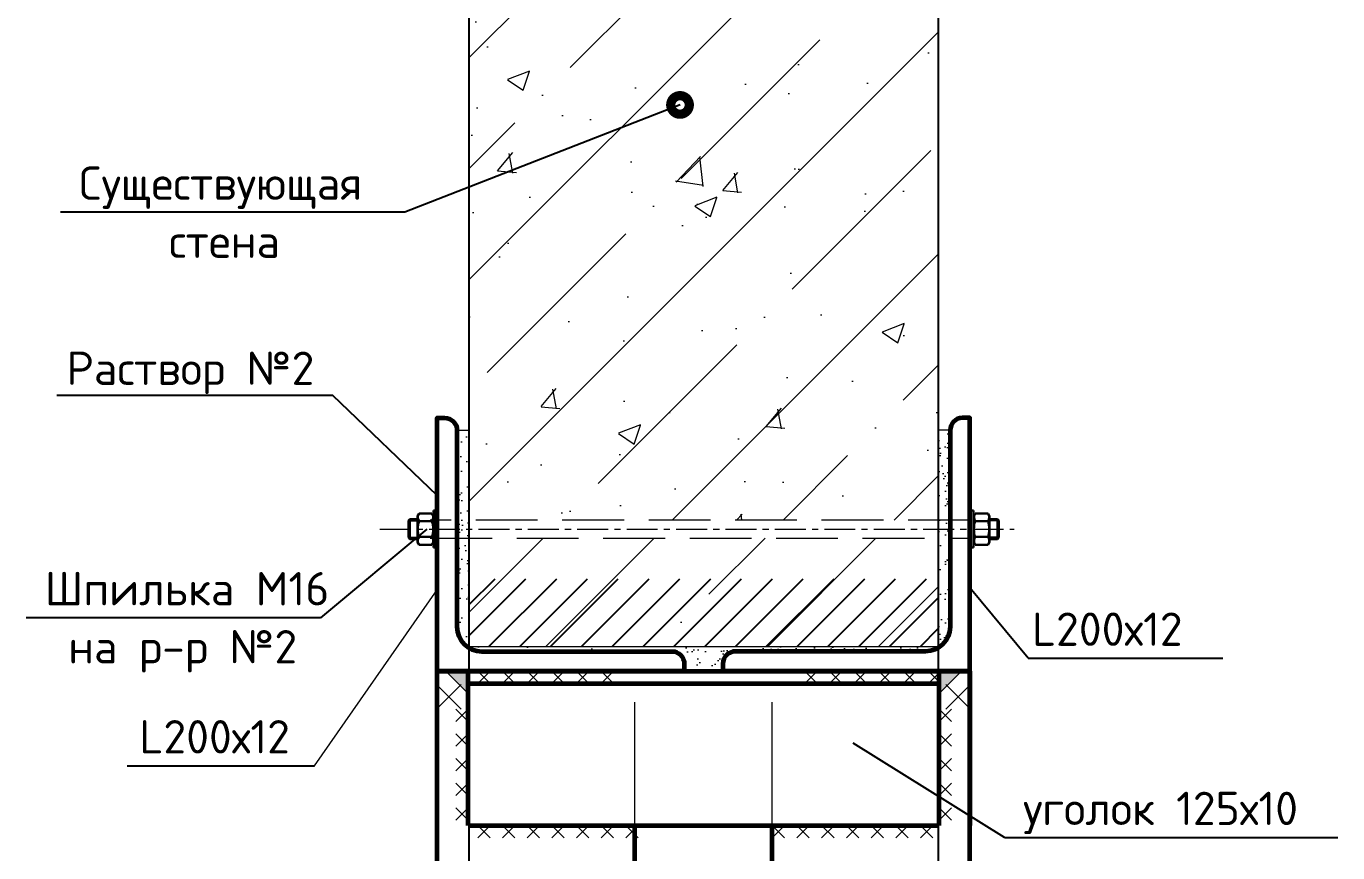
# Model space of a CAD drawing. Header units: millimetres. Extents: x 2058191 to 2089933, y 116142 to 208453.
# Drawn here: x 2075454 to 2077577, y 122282 to 123620 of the extents above; entities that cross this region are included whole.
import ezdxf

# ---------------------------------------------------------------- set-up
doc = ezdxf.new("R2010")
doc.units = ezdxf.units.MM
for name, pattern in [('GOST2.303 4', [7, 5, -2, 0]), ('ГОСТ 2.303 4', [7, 5, -2, 0]), ('осеваяX2', [4, 2.5, -0.5, 0.5, -0.5])]:
    doc.linetypes.add(name, pattern=pattern)
for name, color, linetype, lineweight in [('1Стены', 252, 'Continuous', 25), ('монолит', 176, 'Continuous', 50), ('Оси', 165, 'осеваяX2', 13), ('Размер', 7, 'Continuous', 13), ('сварка', 156, 'Continuous', 9), ('Штрихока', 8, 'Continuous', 9)]:
    doc.layers.add(name, color=color, linetype=linetype, lineweight=lineweight)
for name, color, linetype in [('металл', 124, 'Continuous'), ('Текст', 7, 'Continuous'), ('Штриховка', 252, 'Continuous')]:
    doc.layers.add(name, color=color, linetype=linetype)
doc.styles.add('GOST 2.304_new', font='isocpeur.ttf', dxfattribs={"width": 0.9, "oblique": 15})

# ---------------------------------------------------------------- blocks, each defined once
blk = doc.blocks.new('свар')
at = {"layer": 'сварка', "color": 0, "linetype": 'Continuous', "ltscale": 10}
for p, q in [((10, 10), (-10, -10)), ((-10, 10), (10, -10))]:
    blk.add_line(p, q, dxfattribs=at)
blk = doc.blocks.new('A$C2cf8d1dc')
at = {"ltscale": 100}
h = blk.add_hatch(color=0, dxfattribs=at)
h.dxf.hatch_style = 1
h.paths.add_polyline_path([(345.1765703558922, 682.2291475434322), (363.2649074792862, 682.2291475434322), (363.264907464385, 664.2291475434322)])
h = blk.add_hatch(color=0, dxfattribs=at)
h.dxf.hatch_style = 1
h.paths.add_polyline_path([(762.5532445758581, 682.2291475434322), (744.4649074524641, 682.2291475434322), (744.4649074673653, 664.2291475434322)])
at = {"layer": 'Размер', "ltscale": 20}
h = blk.add_hatch(dxfattribs=at)
h.set_pattern_fill('AR-SAND', color=0, scale=0.3, angle=90)
h.set_pattern_definition([(127.5, (-42286305.36339312, -1517312.250874109), (-14.68239711988027, -0.4800093887952128), [0, -11.5824, 0, -12.954, 0, -12.3825]), (97.49999999999994, (-42286305.36339312, -1517312.250874109), (-21.50475301705063, 13.48569849414008), [0, -6.248400000000001, 0, -10.4394, 0, -4.0005]), (57.49999999999999, (-42286305.36339312, -1517321.623474109), (-0.04311554035637141, 23.72977110724374), [0, -3.809999999999997, 0, -13.71599999999999, 0, -17.90699999999998]), (47.5, (-42286305.36339312, -1517321.623474109), (-6.687879697716487, 22.90669357416892), [0, -1.905, 0, -8.991599999999998, 0, -10.287])])
edge = h.paths.add_edge_path()
edge.add_line((743.8649074658751, 701.1458223459776), (743.8649074658751, 702.2291475438979))
edge.add_line((743.8649074658751, 702.2291475438979), (363.8649074584246, 702.2291475434322))
edge.add_line((363.8649074584246, 702.2291475434322), (363.8649074584246, 701.1458223506343))
edge.add_arc((374.2649074718356, 718.2291475369129), 19.99999999247732, 238.6677484443067, 270)
edge.add_line((374.2649074718356, 698.2291475434322), (530.6596284657717, 697.9381800065748))
edge.add_arc((528.2649074718356, 688.2291475441307), 9.999999999779629, -1.2006182714685565e-08, 76.14461465356351, ccw=False)
edge.add_line((538.2649074718356, 688.2291475434322), (538.2649074718356, 682.2291475434322))
edge.add_line((538.2649074718356, 682.2291475434322), (569.4649074599147, 682.229147543665))
edge.add_line((569.4649074599147, 682.229147543665), (569.4649074599147, 688.2291475434322))
edge.add_arc((579.4649074599147, 688.2291475434322), 10, 90, 180, ccw=False)
edge.add_line((579.4649074599147, 698.2291475425009), (733.4649074599147, 698.2291475434322))
edge.add_arc((733.4649074599147, 718.2291475359816), 19.99999999254942, 270, 301.3322515305248)
edge = h.paths.add_edge_path()
edge.add_line((363.8649074584246, 701.1458223506343), (363.864907450974, 877.2291475434322))
edge.add_line((363.864907450974, 877.2291475434322), (354.2649074718356, 877.2291475434322))
edge.add_line((354.2649074718356, 877.2291475434322), (354.2649074718356, 718.2291475434322))
edge.add_arc((374.2649074196815, 718.2291475373786), 19.99999994784594, 179.9999999826577, 238.6677485469551)
edge = h.paths.add_edge_path()
edge.add_line((753.4649074599147, 877.2291475431994), (743.8649074733257, 877.2291475431994))
edge.add_line((743.8649074733257, 877.2291475431994), (743.8649074658751, 701.1458223459776))
edge.add_arc((733.4649074599147, 718.2291475455277), 19.99999999993896, 301.3322515176915, 359.9999999939969)
edge.add_line((753.4649074599147, 718.2291475434322), (753.4649074599147, 877.2291475431994))
at = {"layer": 'Штриховка', "lineweight": 9, "ltscale": 100}
h = blk.add_hatch(dxfattribs=at)
h.set_pattern_fill('AR-CONC', color=256)
h.set_pattern_definition([(49.99999999999999, (363.8649074658751, 37.5), (182.184668996004, -15.93908553890309), [19.05, -209.55]), (355, (363.8649074658751, 37.5), (-35.24342142496934, 191.0568452390351), [15.24, -167.64058417]), (100.4514447, (379.0469144657254, 36.17174650006928), (146.9412470903533, 175.1177519121951), [16.1900088, -178.0902446]), (46.18420000000001, (363.8649074658751, 88.30000000004657), (271.0790408921299, -42.04232793272715), [28.575, -314.325]), (96.63555760999995, (386.4548074677587, 84.79649999993853), (237.404134051503, 247.4261245977215), [24.28502314, -267.13560816]), (351.1841511700001, (363.8649074658751, 88.30000000004657), (237.404134064977, 247.4261245855326), [22.85996707, -251.45973192]), (21, (389.264907464385, 75.60000000009313), (151.6143912691325, -102.2651981870876), [19.05, -209.55]), (326.0000000000001, (389.264907464385, 75.60000000009313), (61.80202834764707, 184.1879661223193), [15.24, -167.64]), (71.45144499999999, (401.8994400650263, 67.07790010003373), (213.4164192787161, 81.92276888590524), [16.1900088, -178.0899376]), (37.50000000000001, (363.8649074658751, 37.5), (3.088603250591817, 84.55503887315311), [0, -165.608, 0, -170.18, 0, -168.275]), (7.499999999999999, (363.8649074658751, 37.5), (66.81966251030575, 100.1805748181195), [0, -97.02799999999999, 0, -161.798, 0, -64.135]), (327.5, (307.2229074686766, 37.5), (135.5905951668714, -5.728743992673444), [0, -63.5, 0, -198.12, 0, -262.89]), (317.5, (281.8229074627161, 37.5), (148.129181386018, 25.42649103333303), [0, -82.55, 0, -131.572, 0, -186.69])])
h.paths.add_polyline_path([(743.8649074658751, 1793.451268495759), (576.3859924301505, 1793.451268495759), (567.6359924301505, 1755.951268495759), (550.1359924301505, 1830.951268495759), (541.3859924301505, 1793.451268495759), (363.8649074584246, 1793.451268495759), (363.8649074584246, 1596.5417653888), (743.8649074658751, 1596.5417653888)])
h.paths.add_polyline_path([(743.8649074733257, 1376.5417653888), (363.8649074435234, 1376.5417653888), (363.864907450974, 1074.047664292622), (531.3165584281087, 1139.311894192826, -1.205504410538657), (538.5605589821935, 1140.673679841682, -0.829528279828662), (531.3165584281087, 1139.311894192826), (363.864907450974, 1074.047664292622), (363.864907450974, 804.5791475451551), (743.8649074733257, 804.5791475519072)])
at = {"layer": 'Штриховка', "linetype": 'Continuous', "ltscale": 10}
h = blk.add_hatch(dxfattribs=at)
h.set_pattern_fill('BOUNDHATCH', color=0, scale=5.555555555555555, style=0, pattern_type=2)
h.set_pattern_definition([(45, (-772514.5409688503, 408073.8737949501), (-12.47257794592938, 12.47257794592938), [])])
h.paths.add_polyline_path([(363.864907450974, 702.229147543665), (743.8649074584246, 702.2291475434322), (743.8649074584246, 707.0208826940507), (743.8649074584246, 757.0208826940507), (363.864907450974, 757.0208826942835)])
at = {"layer": 'Штрихока', "ltscale": 100}
h = blk.add_hatch(dxfattribs=at)
h.set_pattern_fill('ANSI35', color=256, scale=20)
h.set_pattern_definition([(45, (363.8649074658751, 37.5), (-89.80256121069154, 89.80256121069154), []), (45, (453.6675074622035, 37.5), (-89.80256121069154, 89.80256121069154), [158.75, -31.75, 0, -31.75])])
h.paths.add_polyline_path([(743.8649074658751, 1793.451268495759), (576.3859924301505, 1793.451268495759), (567.6359924301505, 1755.951268495759), (550.1359924301505, 1830.951268495759), (541.3859924301505, 1793.451268495759), (363.8649074584246, 1793.451268495759), (363.8649074584246, 1596.5417653888), (743.8649074658751, 1596.5417653888)])
h.paths.add_polyline_path([(743.8649074733257, 1376.5417653888), (363.8649074435234, 1376.5417653888), (363.864907450974, 1074.047664292622), (531.3165584281087, 1139.311894192826, -1.20550441053866), (538.5605589821935, 1140.673679841682, -0.829528279828662), (531.3165584281087, 1139.311894192826), (363.864907450974, 1074.047664292622), (363.864907450974, 804.5791475451551), (743.8649074733257, 804.5791475519072)])
h.paths.add_polyline_path([(743.8649074733257, 789.8791475347243), (363.864907450974, 789.8791475412436), (363.8649074584246, 702.2291475434322), (743.8649074658751, 702.2291475438979)])
at = {"color": 0, "ltscale": 100}
for p, q in [((354.2649074718356, 877.2291475434322), (363.864907450974, 877.2291475434322)), ((753.4649074599147, 877.2291475434322), (743.8649074733257, 877.2291475434322)), ((239.0485086888075, 605.6067361705936), (338.2649074718356, 748.0891350831371))]:
    blk.add_line(p, q, dxfattribs=at)
for points in [[(345.1765703558922, 682.2291475434322), (363.2649074792862, 682.2291475434322), (363.264907464385, 664.2291475434322), (345.1765703558922, 682.2291475434322)], [(762.5532445758581, 682.2291475434322), (744.4649074524641, 682.2291475434322), (744.4649074673653, 664.2291475434322), (762.5532445758581, 682.2291475434322)]]:
    blk.add_lwpolyline(points, dxfattribs=at)
at = {"layer": '1Стены', "color": 0, "linetype": 'ГОСТ 2.303 4', "lineweight": 13, "ltscale": 10}
for p, q in [((769.4649074599147, 804.5791475523729), (332.6649074703455, 804.5791475446895)), ((332.6649074703455, 789.8791475417092), (769.4649074599147, 789.8791475342587))]:
    blk.add_line(p, q, dxfattribs=at)
at = {"layer": '1Стены', "color": 0, "linetype": 'GOST2.303 4', "lineweight": 13, "ltscale": 20}
for p, q in [((498.2649074718356, 557.229147543665), (498.2649074718356, 672.2291475366801)), ((609.4649074599147, 557.229147543665), (609.4649074599147, 672.2291475366801))]:
    blk.add_line(p, q, dxfattribs=at)
at = {"layer": 'металл', "color": 0, "linetype": 'Continuous', "lineweight": 30, "ltscale": 10}
for p, q in [((322.2649074718356, 807.6791475461796), (323.5649304911494, 809.930853468366)), ((322.2649074718356, 797.2291475431994), (322.2649074718356, 807.6791475461796)), ((323.5649304911494, 809.930853468366), (333.9648844525218, 809.930853468366)), ((335.2649074718356, 807.6791475461796), (333.9648844525218, 809.930853468366)), ((335.2649074718356, 812.2291475431994), (338.2649074718356, 812.2291475431994)), ((335.2649074718356, 782.2291475431994), (335.2649074718356, 812.2291475431994)), ((335.2649074718356, 797.2291475431994), (335.2649074718356, 807.6791475461796)), ((338.2649074718356, 812.2291475431994), (338.2649074718356, 782.2291475431994)), ((772.4649074599147, 812.2291475431994), (769.4649074599147, 812.2291475431994)), ((769.4649074599147, 812.2291475431994), (769.4649074599147, 782.2291475431994)), ((772.4649074599147, 782.2291475431994), (772.4649074599147, 812.2291475431994)), ((772.4649074599147, 807.6791475461796), (773.7649304792285, 809.930853468366)), ((772.4649074599147, 797.2291475431994), (772.4649074599147, 807.6791475461796)), ((784.1648844406009, 809.930853468366), (773.7649304792285, 809.930853468366)), ((785.4649074599147, 807.6791475461796), (784.1648844406009, 809.930853468366)), ((785.4649074599147, 797.2291475431994), (785.4649074599147, 807.6791475461796)), ((314.9055632948875, 804.1471475409344), (315.9875632971525, 805.2291475431994)), ((314.9055632948875, 790.3111475454643), (314.9055632948875, 804.1471475409344)), ((315.9875632971525, 789.2291475431994), (315.9875632971525, 805.2291475431994)), ((322.2649074718356, 805.2291475431994), (315.9875632971525, 805.2291475431994)), ((322.2649074718356, 797.2291475431994), (322.2649074718356, 786.7791475402191)), ((333.9648844525218, 803.5800005020574), (323.5649304911494, 803.5800005020574)), ((335.2649074718356, 789.2291475431994), (335.2649074718356, 805.2291475431994)), ((335.2649074718356, 797.2291475431994), (335.2649074718356, 786.7791475402191)), ((772.4649074599147, 789.2291475431994), (772.4649074599147, 805.2291475431994)), ((772.4649074599147, 797.2291475431994), (772.4649074599147, 786.7791475402191)), ((773.7649304792285, 803.5800005020574), (784.1648844406009, 803.5800005020574)), ((785.4649074599147, 805.2291475431994), (791.7422516420484, 805.2291475431994)), ((785.4649074599147, 797.2291475431994), (785.4649074599147, 786.7791475402191)), ((792.8242516443133, 804.1471475409344), (791.7422516420484, 805.2291475431994)), ((791.7422516420484, 789.2291475431994), (791.7422516420484, 805.2291475431994)), ((792.8242516443133, 790.3111475454643), (792.8242516443133, 804.1471475409344)), ((315.9875632971525, 789.2291475431994), (314.9055632948875, 790.3111475454643)), ((315.9875632971525, 789.2291475431994), (322.2649074718356, 789.2291475431994)), ((322.2649074718356, 786.7791475402191), (323.5649304911494, 784.5274416180328)), ((333.9648844525218, 790.8782945843413), (323.5649304911494, 790.8782945843413)), ((335.2649074718356, 786.7791475402191), (333.9648844525218, 784.5274416180328)), ((772.4649074599147, 786.7791475402191), (773.7649304792285, 784.5274416180328)), ((773.7649304792285, 790.8782945843413), (784.1648844406009, 790.8782945843413)), ((785.4649074599147, 786.7791475402191), (784.1648844406009, 784.5274416180328)), ((791.7422516420484, 789.2291475431994), (785.4649074599147, 789.2291475431994)), ((791.7422516420484, 789.2291475431994), (792.8242516443133, 790.3111475454643)), ((323.5649304911494, 784.5274416180328), (333.9648844525218, 784.5274416180328)), ((338.2649074718356, 782.2291475431994), (335.2649074718356, 782.2291475431994)), ((769.4649074599147, 782.2291475431994), (772.4649074599147, 782.2291475431994)), ((784.1648844406009, 784.5274416180328), (773.7649304792285, 784.5274416180328))]:
    blk.add_line(p, q, dxfattribs=at)
at = {"layer": 'металл', "color": 0, "linetype": 'Continuous', "lineweight": 25, "ltscale": 10}
for p, q in [((314.9055632948875, 804.1471475409344), (322.2649074718356, 804.1471475409344)), ((314.9055632948875, 790.3111475454643), (322.2649074718356, 790.3111475454643))]:
    blk.add_line(p, q, dxfattribs=at)
at = {"layer": 'металл', "color": 0, "linetype": 'Continuous', "lineweight": 60, "ltscale": 100, "extrusion": (0, 0, -1)}
for p, q in [((338.2649074718356, 682.2291475434322), (538.2649074718356, 682.2291475434322)), ((769.4649074599147, 682.2291475434322), (569.4649074599147, 682.2291475434322))]:
    blk.add_line(p, q, dxfattribs=at)
at = {"layer": 'металл', "color": 0, "linetype": 'Continuous', "lineweight": 60, "ltscale": 100}
for p, q in [((338.264907464385, 682.2291475434322), (769.4649074524641, 682.229147543665)), ((338.2649074718356, 557.229147543665), (338.264907464385, 682.2291475434322)), ((338.2649074718356, 37.5), (338.2649074718356, 682.2291475434322)), ((363.2649074718356, 557.229147543665), (363.2649074792862, 682.2291475434322)), ((744.4649074599147, 557.229147543665), (744.4649074599147, 682.2291475434322)), ((769.4649074524641, 682.229147543665), (769.4649074599147, 557.229147543665)), ((769.4649074599147, 37.5), (769.4649074599147, 682.2291475434322)), ((363.2649074718356, 672.2291475366801), (744.4649074599147, 672.2291475366801)), ((363.264907464385, 557.229147543665), (744.4649074599147, 557.229147543665)), ((498.2649074718356, 347.2291475457605), (498.2649074718356, 557.229147543665)), ((609.4649074599147, 347.2291475457605), (609.4649074599147, 557.229147543665))]:
    blk.add_line(p, q, dxfattribs=at)
for points in [[(374.2649074718356, 698.2291475434322), (528.2649074718356, 698.2291475434322, -0.414213562373095), (538.2649074718356, 688.2291475434322), (538.2649074718356, 682.2291475434322), (338.2649074718356, 682.2291475434322), (338.2649074718356, 887.2291475434322), (344.2649074718356, 887.2291475434322, -0.414213562373095), (354.2649074718356, 877.2291475434322), (354.2649074718356, 718.2291475434322, 0.414213562373095)], [(733.4649074599147, 698.2291475434322), (579.4649074599147, 698.2291475434322, 0.414213562373095), (569.4649074599147, 688.2291475434322), (569.4649074599147, 682.2291475434322), (769.4649074599147, 682.2291475434322), (769.4649074599147, 887.2291475434322), (763.4649074599147, 887.2291475434322, 0.414213562373095), (753.4649074599147, 877.2291475434322), (753.4649074599147, 718.2291475434322, -0.414213562373095)]]:
    blk.add_lwpolyline(points, format="xyb", close=True, dxfattribs=at)
at = {"layer": 'металл', "color": 0, "linetype": 'Continuous', "lineweight": 30, "ltscale": 10}
for centre, radius, start, end in [((328.2052601724863, 806.7554269852117), 5.622810046530931, 154.3842476226804, 214.3842472671796), ((329.3245547786355, 806.7554269852117), 5.622810046530929, 325.6157527328203, 25.61575237731961), ((778.4052601605654, 806.7554269852117), 5.622810046530929, 154.3842476226804, 214.3842472671796), ((779.5245547667146, 806.7554269852117), 5.622810046530931, 325.6157527328203, 25.61575237731961), ((343.5999697521329, 797.2291475431994), 21.01751962775255, 162.4120458766522, 197.5879541233478), ((313.9298451989889, 797.2291475431994), 21.01751962775256, 342.4120458766522, 17.58795412334781), ((793.799969740212, 797.2291475431994), 21.01751962775256, 162.4120458766522, 197.5879541233478), ((764.129845187068, 797.2291475431994), 21.01751962775255, 342.4120458766522, 17.58795412334781), ((328.2052601724863, 787.702868101187), 5.622810046530931, 145.6157527328204, 205.6157523773196), ((329.3245547786355, 787.702868101187), 5.622810046530929, 334.3842476226804, 34.38424726717962), ((778.4052601605654, 787.702868101187), 5.622810046530929, 145.6157527328204, 205.6157523773196), ((779.5245547667146, 787.702868101187), 5.622810046530931, 334.3842476226804, 34.38424726717962)]:
    blk.add_arc(centre, radius, start, end, dxfattribs=at)
at = {"layer": 'монолит', "color": 0, "lineweight": 25, "ltscale": 100}
for p, q in [((363.8649074435234, 1376.5417653888), (363.8649074547793, 702.2291475434342)), ((743.8649074733257, 1376.5417653888), (743.8649074695737, 702.2291475438972))]:
    blk.add_line(p, q, dxfattribs=at)
at = {"layer": 'монолит', "color": 0, "linetype": 'GOST2.303 4', "lineweight": 25, "ltscale": 20}
for p, q in [((363.8649074547793, 702.2291475434342), (363.8649074658751, 37.5)), ((743.8649074695737, 702.2291475438972), (743.8649074658751, 37.5))]:
    blk.add_line(p, q, dxfattribs=at)
at = {"layer": 'Оси', "color": 0, "ltscale": 10}
blk.add_line((291.6766376420856, 797.2291475431994), (805.2594623118639, 797.2291475431994), dxfattribs=at)
at = {"layer": 'Размер', "color": 0}
blk.add_line((363.2649074718356, 702.2291475434322), (744.4649074599147, 702.2291475438979), dxfattribs=at)
at = {"layer": 'сварка', "color": 0, "linetype": 'Continuous', "ltscale": 5}
for p, q in [((371.0649074465036, 682.2291475434322), (381.0649074465036, 672.2291475434322)), ((381.0649074465036, 682.2291475434322), (371.0649074465036, 672.2291475434322)), ((391.0649074465036, 682.2291475434322), (401.0649074465036, 672.2291475434322)), ((401.0649074465036, 682.2291475434322), (391.0649074465036, 672.2291475434322)), ((411.0649074465036, 682.2291475434322), (421.0649074465036, 672.2291475434322)), ((421.0649074465036, 682.2291475434322), (411.0649074465036, 672.2291475434322)), ((431.0649074465036, 682.2291475434322), (441.0649074465036, 672.2291475434322)), ((441.0649074465036, 682.2291475434322), (431.0649074465036, 672.2291475434322)), ((451.0649074465036, 682.2291475434322), (461.0649074465036, 672.2291475434322)), ((461.0649074465036, 682.2291475434322), (451.0649074465036, 672.2291475434322)), ((471.0649074465036, 682.2291475434322), (481.0649074465036, 672.2291475434322)), ((481.0649074465036, 682.2291475434322), (471.0649074465036, 672.2291475434322)), ((635.8350969105959, 682.2291475434322), (645.8350969105959, 672.2291475434322)), ((645.8350969105959, 682.2291475434322), (635.8350969105959, 672.2291475434322)), ((655.8350969105959, 682.2291475434322), (665.8350969105959, 672.2291475434322)), ((665.8350969105959, 682.2291475434322), (655.8350969105959, 672.2291475434322)), ((675.8350969105959, 682.2291475434322), (685.8350969105959, 672.2291475434322)), ((685.8350969105959, 682.2291475434322), (675.8350969105959, 672.2291475434322)), ((695.8350969105959, 682.2291475434322), (705.8350969105959, 672.2291475434322)), ((705.8350969105959, 682.2291475434322), (695.8350969105959, 672.2291475434322)), ((715.8350969105959, 682.2291475434322), (725.8350969105959, 672.2291475434322)), ((725.8350969105959, 682.2291475434322), (715.8350969105959, 672.2291475434322)), ((735.8350969105959, 682.2291475434322), (745.8350969105959, 672.2291475434322)), ((745.8350969105959, 682.2291475434322), (735.8350969105959, 672.2291475434322)), ((363.2649074774553, 651.5122715067821), (353.2649074774553, 641.5122715067821)), ((363.2649074774553, 641.5122715067821), (353.2649074774553, 651.5122715067821)), ((744.4649074468443, 651.5122715067821), (754.4649074468443, 641.5122715067821)), ((744.4649074468443, 641.5122715067821), (754.4649074468443, 651.5122715067821)), ((363.2649074774553, 631.5122715067821), (353.2649074774553, 621.5122715067821)), ((363.2649074774553, 621.5122715067821), (353.2649074774553, 631.5122715067821)), ((744.4649074468443, 631.5122715067821), (754.4649074468443, 621.5122715067821)), ((744.4649074468443, 621.5122715067821), (754.4649074468443, 631.5122715067821)), ((363.2649074774553, 611.5122715067821), (353.2649074774553, 601.5122715067821)), ((363.2649074774553, 601.5122715067821), (353.2649074774553, 611.5122715067821)), ((744.4649074468443, 611.5122715067821), (754.4649074468443, 601.5122715067821)), ((744.4649074468443, 601.5122715067821), (754.4649074468443, 611.5122715067821)), ((363.2649074774553, 591.5122715067821), (353.2649074774553, 581.5122715067821)), ((363.2649074774553, 581.5122715067821), (353.2649074774553, 591.5122715067821)), ((744.4649074468443, 591.5122715067821), (754.4649074468443, 581.5122715067821)), ((744.4649074468443, 581.5122715067821), (754.4649074468443, 591.5122715067821)), ((363.2649074774553, 571.5122715067821), (353.2649074774553, 561.5122715067821)), ((363.2649074774553, 561.5122715067821), (353.2649074774553, 571.5122715067821)), ((744.4649074468443, 571.5122715067821), (754.4649074468443, 561.5122715067821)), ((744.4649074468443, 561.5122715067821), (754.4649074468443, 571.5122715067821)), ((371.0649074465036, 557.229147543665), (381.0649074465036, 547.229147543665)), ((381.0649074465036, 557.229147543665), (371.0649074465036, 547.229147543665)), ((391.0649074465036, 557.229147543665), (401.0649074465036, 547.229147543665)), ((401.0649074465036, 557.229147543665), (391.0649074465036, 547.229147543665)), ((411.0649074465036, 557.229147543665), (421.0649074465036, 547.229147543665)), ((421.0649074465036, 557.229147543665), (411.0649074465036, 547.229147543665)), ((431.0649074465036, 557.229147543665), (441.0649074465036, 547.229147543665)), ((441.0649074465036, 557.229147543665), (431.0649074465036, 547.229147543665)), ((451.0649074465036, 557.229147543665), (461.0649074465036, 547.229147543665)), ((461.0649074465036, 557.229147543665), (451.0649074465036, 547.229147543665)), ((471.0649074465036, 557.229147543665), (481.0649074465036, 547.229147543665)), ((481.0649074465036, 557.229147543665), (471.0649074465036, 547.229147543665)), ((491.0649074465036, 557.229147543665), (501.0649074465036, 547.229147543665)), ((501.0649074465036, 557.229147543665), (491.0649074465036, 547.229147543665)), ((609.4649074599147, 557.229147543665), (619.4649074599147, 547.229147543665)), ((619.4649074599147, 557.229147543665), (609.4649074599147, 547.229147543665)), ((629.4649074599147, 557.229147543665), (639.4649074599147, 547.229147543665)), ((639.4649074599147, 557.229147543665), (629.4649074599147, 547.229147543665)), ((649.4649074599147, 557.229147543665), (659.4649074599147, 547.229147543665)), ((659.4649074599147, 557.229147543665), (649.4649074599147, 547.229147543665)), ((669.4649074599147, 557.229147543665), (679.4649074599147, 547.229147543665)), ((679.4649074599147, 557.229147543665), (669.4649074599147, 547.229147543665)), ((689.4649074599147, 557.229147543665), (699.4649074599147, 547.229147543665)), ((699.4649074599147, 557.229147543665), (689.4649074599147, 547.229147543665)), ((709.4649074599147, 557.229147543665), (719.4649074599147, 547.229147543665)), ((719.4649074599147, 557.229147543665), (709.4649074599147, 547.229147543665)), ((729.4649074599147, 557.229147543665), (739.4649074599147, 547.229147543665)), ((739.4649074599147, 557.229147543665), (729.4649074599147, 547.229147543665))]:
    blk.add_line(p, q, dxfattribs=at)
at = {"layer": 'Текст', "ltscale": 10}
for p, q in [((534.8105589821935, 1140.673679841682), (312.0183009430766, 1053.840465219691)), ((312.0183009430766, 1053.840465219691), (33.40193300694227, 1053.840465219691))]:
    blk.add_line(p, q, dxfattribs=at)
at = {"layer": 'Текст', "color": 0, "ltscale": 10}
for p, q in [((253.6745307892561, 905.3815081983339), (30.2325766980648, 905.3815081983339)), ((338.2649074718356, 824.4375293578487), (253.6745307892561, 905.3815081983339)), ((329.7348714098334, 797.2291475431994), (243.8175212815404, 725.4968799424823)), ((816.5454939752817, 692.7320139282383), (769.4649074599147, 749.6383516292553)), ((243.8175212815404, 725.4968799424823), (5.555764891207218, 725.4968799424823)), ((816.5454939752817, 692.7320139282383), (974.2954242583783, 692.7320139282383)), ((797.556720584631, 547.6123834061436), (675.111820794642, 623.9640168522019)), ((87.30311061501016, 605.6067361705936), (239.0485086888075, 605.6067361705936)), ((797.556720584631, 547.6123834061436), (1067.274670377374, 547.6123834061436))]:
    blk.add_line(p, q, dxfattribs=at)
at = {"layer": 'Текст', "color": 0, "linetype": 'Continuous', "lineweight": 25, "ltscale": 10}
for p, q in [((792.8242516443133, 804.1471475409344), (785.4649074599147, 804.1471475409344)), ((792.8242516443133, 790.3111475454643), (785.4649074599147, 790.3111475454643))]:
    blk.add_line(p, q, dxfattribs=at)
at = {"layer": 'Текст', "ltscale": 10, "const_width": 15}
blk.add_lwpolyline([(538.5605589821935, 1140.673679841682, 1), (531.0605589821935, 1140.673679841682, 1)], format="xyb", close=True, dxfattribs=at)
at = {"layer": 'Размер', "color": 0, "rotation": 270.0000000023722}
blk.add_blockref('свар', (347.7135798931122, 661.3829421938863), dxfattribs=at)
at = {"layer": 'Размер', "color": 0, "xscale": -1, "rotation": 89.99999999762788}
blk.add_blockref('свар', (760.0162350386381, 661.3829421938863), dxfattribs=at)
at = {"layer": 'Текст', "ltscale": 10, "style": 'GOST 2.304_new'}
for s, p in [('Существующая', (48.40193300694227, 1063.840465219691)), ('стена', (121.100302875042, 1016.840465219691)), ('Раствор №2', (38.09660433232784, 913.9640690567903)), ('Шпилька М16', (20.55576489120722, 735.4968799424823)), ('L200х12', (819.7491577044129, 702.7320139282383)), ('на р-р №2', (39.58517985790968, 688.4968799424823)), ('L200х12', (97.11893834899092, 615.6067361705936)), ('уголок 125х10', (812.556720584631, 557.6123834061436))]:
    blk.add_text(s, height=27, dxfattribs=at).set_placement(p)

msp = doc.modelspace()

# ---------------------------------------------------------------- block references
at = {"layer": 'Размер', "ltscale": 100, "xscale": 2, "yscale": 2, "zscale": 2}
msp.add_blockref('A$C2cf8d1dc', (2075442.555860415, 121211.655775254), dxfattribs=at)

doc.saveas('drawing.dxf')
